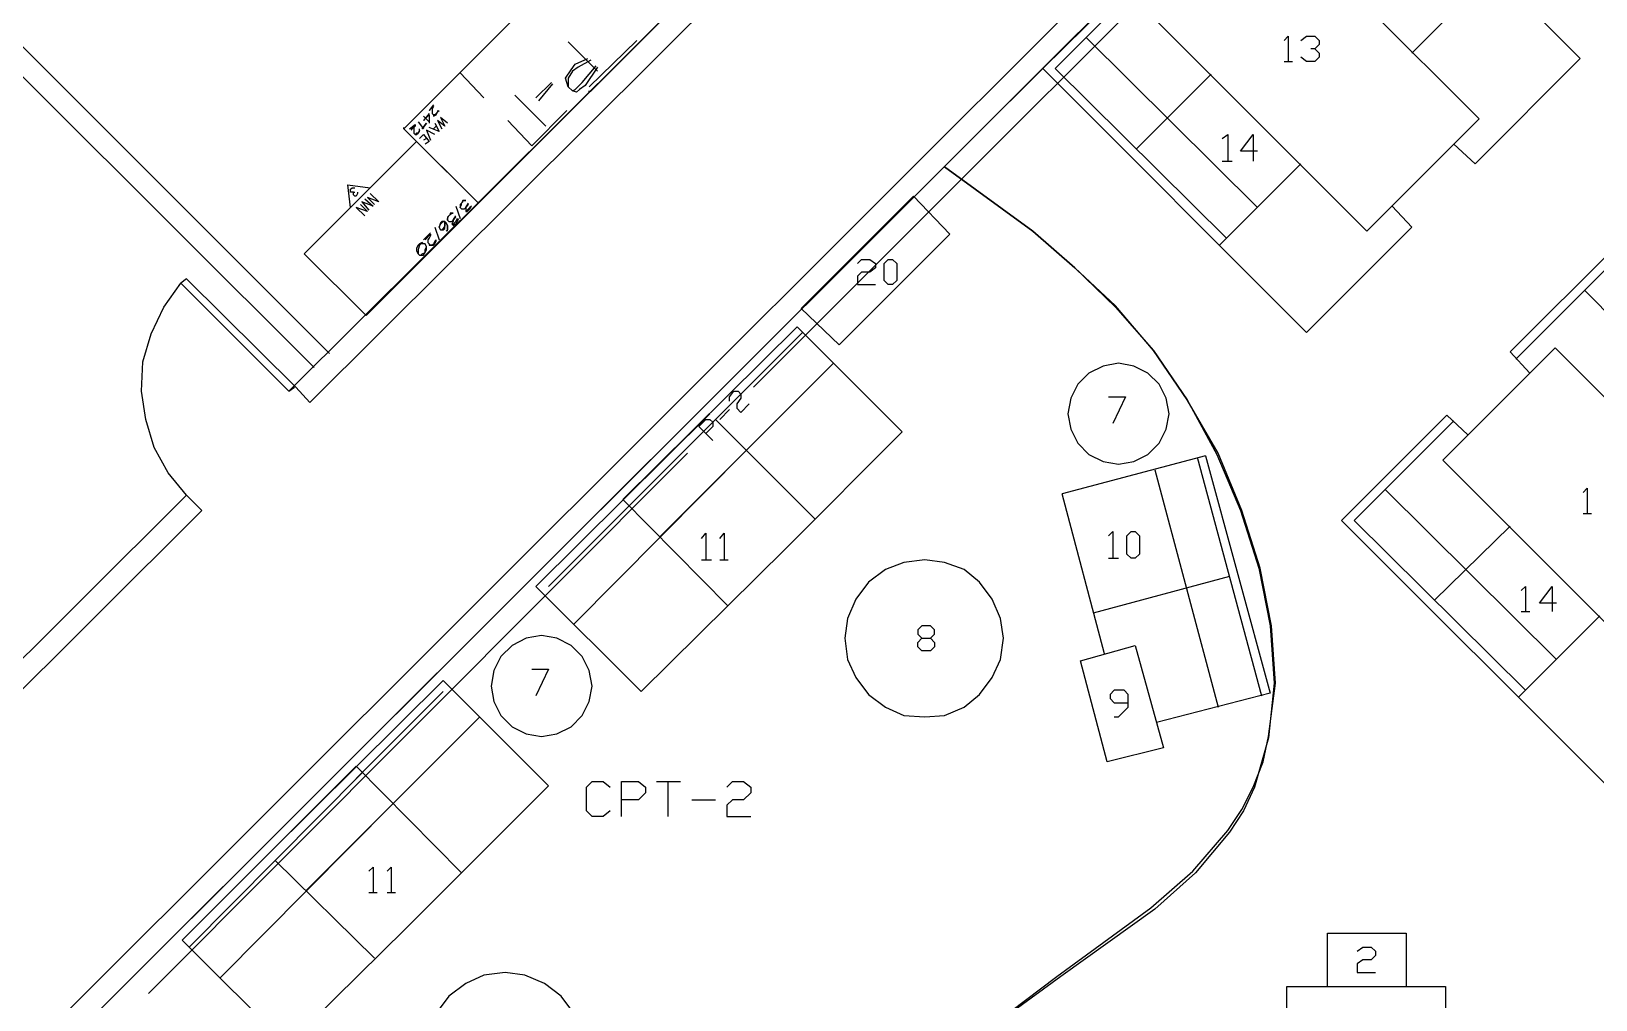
# Model space of a CAD drawing. Header units: feet. Extents: x -129 to 1418, y -45 to 813.
# Drawn here: x 693.4 to 1051.6, y 302.3 to 524.1 of the extents above; entities that cross this region are included whole.
import ezdxf

# ---------------------------------------------------------------- set-up
doc = ezdxf.new("R2010")
doc.units = ezdxf.units.FT
doc.layers.add('4TH_FLOOR_SQUARE_FOOTAGE', color=7, linetype='CONTINUOUS')

msp = doc.modelspace()

# ---------------------------------------------------------------- linework, layer by layer
at = {"layer": '4TH_FLOOR_SQUARE_FOOTAGE', "color": 7}
for points in [[(980.57, 578.25), (558.86, 157.18)], [(987.65, 578.25), (565.93, 157.18), (957.75, 548.36)], [(761.68, 450.32), (633.75, 578.25)], [(994.4, 578.25), (858.75, 442.61)], [(968.04, 549.32), (963.54, 553.82), (987.65, 578.25), (1048.07, 517.82), (1023.97, 493.71), (1019.15, 498.21)], [(758.15, 447.11), (630.22, 574.71)], [(778.72, 501.75), (829.82, 552.86)], [(1005, 484.07), (1009.5, 479.25), (985.4, 455.14), (924.97, 515.57), (949.4, 539.68), (953.9, 535.18)], [(967.07, 476.68), (927.86, 515.57), (950.68, 538.39)], [(1028.15, 537.75), (1009.5, 519.11)], [(846.86, 535.82), (752.36, 441.64)], [(852.32, 533.89), (757.18, 439.07)], [(846.86, 535.82), (795.75, 484.71)], [(816.32, 521.68), (823.07, 514.93)], [(832.07, 522), (821.15, 511.39)], [(974.15, 483.75), (934.93, 522.64)], [(980.25, 522), (981.22, 522.96), (981.22, 517.18)], [(984.11, 522), (985.4, 522.96), (987.32, 522.96), (988.29, 522), (988.29, 521.03), (987.32, 520.07), (986.36, 520.07)], [(987.32, 520.07), (988.29, 519.11), (988.29, 518.14), (987.32, 517.18), (985.4, 517.18), (984.11, 518.14)], [(823.07, 515.89), (820.18, 511.71), (818.9, 510.75), (818.25, 510.11), (817.29, 510.43), (816.32, 511.39), (815.68, 513.32), (816.97, 515.25), (817.93, 516.53), (820.82, 517.82)], [(821.47, 517.5), (818.57, 515.89), (817.29, 514.93), (816.32, 513.32), (816.32, 511.39)], [(817.29, 510.43), (817.93, 510.75), (819.54, 512.36), (822.75, 516.21)], [(980.25, 517.18), (982.18, 517.18)], [(797.04, 508.82), (791.57, 514.61)], [(812.47, 512.36), (808.93, 508.82)], [(946.5, 497.25), (963.54, 514.28)], [(804.11, 509.46), (811.18, 502.39)], [(809.57, 508.18), (812.79, 512.03)], [(821.15, 510.11), (821.15, 510.43)], [(784.5, 505.28), (783.22, 503.68), (784.5, 504.96), (784.5, 503.03)], [(785.47, 507.21), (784.5, 505.93), (785.47, 506.89), (785.15, 506.25), (785.15, 505.93), (785.15, 505.28), (785.47, 504.96), (785.47, 504.64), (786.11, 504.96), (786.43, 505.61), (786.75, 505.93)], [(786.43, 505.93), (786.43, 505.61), (786.11, 505.28), (785.79, 504.96), (785.47, 504.96)], [(816, 505.93), (807.97, 497.89)], [(778.72, 501.75), (778.72, 502.07)], [(795.75, 484.71), (778.72, 501.75)], [(780, 501.75), (781.29, 502.71), (780.32, 501.43)], [(781.29, 502.71), (781.29, 502.39), (780.97, 502.07), (780.97, 501.43), (780.97, 501.11), (780.97, 500.78), (781.29, 500.46), (781.61, 500.46), (781.93, 500.78), (782.25, 501.11), (782.25, 501.43), (782.25, 501.75)], [(781.93, 503.36), (783.22, 501.75)], [(784.5, 503.36), (783.22, 504.64)], [(785.79, 503.03), (786.75, 501.11), (784.5, 502.07)], [(786.11, 502.39), (785.47, 501.75)], [(788.68, 503.03), (787.07, 504.32), (788.04, 502.39), (786.43, 503.68), (787.4, 501.75)], [(807.97, 497.89), (802.5, 503.68)], [(782.25, 501.43), (781.93, 500.78), (781.61, 500.78), (781.29, 500.46), (780.97, 500.78)], [(783.22, 500.46), (782.25, 499.5)], [(783.22, 500.46), (784.5, 498.86), (783.54, 498.21)], [(783.86, 499.5), (783.22, 499.18)], [(785.79, 500.46), (783.86, 501.43), (784.82, 499.18)], [(966.11, 499.5), (967.4, 500.46), (967.4, 494.36)], [(974.15, 496.61), (970.29, 496.61), (973.18, 500.46), (973.18, 494.36)], [(902.47, 493.07), (922.72, 478.28), (932.36, 469.93), (941.68, 460.93), (950.36, 450.96), (958.07, 439.71), (964.82, 427.18), (970.29, 414.32), (974.47, 401.14), (977.04, 387.96), (978, 374.78), (976.72, 362.25), (973.5, 351), (970.93, 345.53), (967.72, 340.71), (960, 331.39), (950.68, 323.03), (929.15, 307.61), (907.61, 291.86)], [(917.57, 299.57), (928.18, 307.61), (949.72, 323.36), (959.36, 331.71), (967.4, 341.03), (970.61, 345.86), (973.18, 351), (975.43, 356.78), (976.72, 362.57), (978.32, 374.78), (977.36, 387.96), (974.79, 401.14), (970.61, 414.32), (965.15, 427.5), (958.07, 439.71), (950.36, 450.96), (941.68, 461.25), (932.36, 469.93), (922.72, 478.28), (902.47, 493.07)], [(965.47, 475.07), (984.11, 493.71)], [(966.11, 494.36), (968.36, 494.36)], [(766.5, 483.75), (765.86, 488.89), (771, 488.25)], [(767.15, 487.28), (766.5, 487.28), (766.5, 487.93), (766.82, 488.25), (767.47, 488.25)], [(768.11, 487.28), (768.11, 486.96), (767.79, 486.32), (767.47, 486.32), (767.15, 486.64), (767.15, 487.28), (767.47, 487.28)], [(768.75, 484.39), (770.36, 482.78), (767.79, 483.75), (769.72, 481.82)], [(769.72, 485.68), (771.65, 484.07), (769.07, 485.03), (770.68, 483.11)], [(771, 486.96), (772.93, 485.03), (770.36, 486), (771.97, 484.39)], [(790.61, 484.07), (791.57, 481.18)], [(792.86, 485.36), (792.54, 485.36), (792.22, 485.36), (791.9, 484.71), (791.57, 484.39), (791.57, 483.75), (791.9, 483.43), (792.22, 483.43), (792.54, 483.43), (792.86, 483.75), (793.5, 484.71)], [(791.57, 483.75), (791.9, 484.39), (791.9, 484.71), (792.22, 485.03), (792.22, 485.36), (792.54, 485.36), (792.86, 485.36)], [(793.5, 484.39), (792.86, 483.75), (792.86, 483.43), (792.86, 482.78), (793.18, 482.78), (793.5, 483.11), (793.82, 483.43), (794.15, 484.07), (793.82, 483.75), (793.18, 483.11), (793.18, 482.78), (792.86, 482.78)], [(795.75, 484.71), (795.75, 485.03)], [(788.68, 478.28), (788.68, 478.61), (788.68, 479.25), (788.68, 479.57), (788.36, 480.21), (788.04, 480.53), (787.72, 480.53), (787.4, 480.53), (787.07, 480.21), (786.75, 479.25), (787.07, 478.61), (787.4, 478.61), (787.72, 478.61), (788.04, 478.93), (788.04, 479.57), (788.04, 480.53), (788.04, 479.57), (787.72, 478.93), (787.4, 478.61)], [(787.07, 478.61), (786.75, 479.25), (787.07, 479.89), (787.72, 480.53), (788.04, 480.53)], [(788.36, 480.21), (788.68, 479.57), (788.68, 478.93), (788.68, 478.61), (788.36, 478.28)], [(789.97, 482.46), (789.65, 482.46), (789.32, 482.46), (789.32, 482.14), (789, 481.82), (788.68, 481.5), (788.68, 480.86), (789, 480.53), (789.32, 480.53), (789.65, 480.53), (789.97, 480.86), (790.61, 481.82)], [(788.68, 480.86), (788.68, 481.18), (789, 481.82), (789.32, 482.14), (789.65, 482.46), (789.97, 482.46)], [(790.61, 481.5), (789.97, 480.86), (789.97, 480.53), (789.65, 479.89), (789.97, 479.89), (789.97, 479.57), (790.29, 479.89), (790.61, 479.89), (790.93, 480.53), (791.25, 481.18)], [(790.93, 481.18), (790.61, 480.53), (790.29, 480.21), (789.97, 479.89)], [(784.82, 477.96), (783.22, 476.36)], [(783.54, 476.36), (784.82, 477.64), (784.82, 477.32), (784.5, 476.68), (784.18, 476.36), (784.18, 475.71), (784.5, 475.39), (784.5, 475.07), (784.82, 475.07), (785.47, 475.07), (785.79, 475.39), (786.11, 476.03), (786.11, 476.36), (785.79, 476.03), (785.47, 475.39), (785.15, 475.07), (784.82, 475.07), (784.5, 475.07)], [(785.79, 479.25), (786.75, 476.36)], [(985.4, 455.14), (1009.5, 479.25)], [(782.25, 472.82), (782.57, 472.82), (782.9, 473.14), (783.54, 473.46), (783.54, 474.11), (783.86, 474.75), (783.54, 475.39), (783.22, 475.39), (782.9, 475.71), (782.25, 475.39), (781.93, 475.07), (781.61, 474.43), (781.61, 473.78), (781.93, 473.14), (782.25, 472.82), (782.57, 472.82), (783.22, 472.82), (783.54, 473.46), (783.86, 474.11), (783.86, 474.75), (783.54, 475.39)], [(783.22, 475.39), (782.9, 475.39), (782.57, 475.39), (782.25, 475.07), (781.93, 474.11), (781.93, 473.78), (781.93, 473.14)], [(1036.5, 445.82), (1032, 450.64), (1056.11, 474.75), (1116.54, 414.32), (1092.11, 390.21), (1087.61, 394.71)], [(882.54, 470.89), (883.5, 471.86), (885.43, 471.86), (886.72, 470.89), (886.72, 469.93), (885.43, 468.96), (883.5, 468.96), (882.54, 468), (882.54, 466.07), (886.72, 466.07)], [(1095, 432.64), (1056.11, 471.86), (1033.29, 449.03)], [(728.9, 417.86), (724.72, 423), (721.5, 428.78), (719.57, 435.21), (718.61, 441.64), (718.93, 448.39), (720.86, 454.82), (723.75, 460.93), (727.61, 466.39)], [(753.97, 442.61), (728.9, 467.36), (727.61, 466.39), (752.36, 441.64)], [(1087.93, 425.57), (1049.04, 464.78)], [(770.04, 459), (770.04, 459.32)], [(828.86, 416.89), (868.72, 456.43), (892.82, 432.32), (866.15, 405.64)], [(830.15, 415.28), (870, 455.14)], [(837.22, 408.21), (877.07, 448.07)], [(752.36, 441.64), (753.65, 442.61)], [(753.97, 442.61), (757.18, 439.07)], [(853.29, 439.39), (853.29, 440.36), (854.25, 441.64), (855.22, 441.64), (855.86, 441), (855.86, 440.03), (854.9, 438.75), (854.9, 437.78), (855.86, 436.82), (857.79, 438.75)], [(851.04, 435.21), (853.29, 437.46)], [(940.07, 440.36), (943.93, 440.36), (941.04, 434.25)], [(848.79, 436.5), (808.93, 396.96), (833.04, 372.86), (866.15, 405.64)], [(849.43, 430.39), (846.22, 433.61), (847.82, 435.21), (848.79, 435.21), (849.43, 434.57), (849.43, 433.61), (847.82, 432)], [(850.07, 435.21), (872.9, 412.39)], [(1073.47, 380.57), (1077.97, 376.07), (1053.86, 351.64), (993.43, 412.07), (1017.54, 436.18), (1022.36, 431.68)], [(1035.54, 373.18), (996.32, 412.07), (1019.15, 434.89)], [(843.65, 427.5), (720.22, 303.75)], [(857.15, 428.14), (817.61, 388.28)], [(962.25, 426.86), (929.47, 418.18)], [(962.25, 426.86), (977.04, 372.53), (951, 365.78)], [(960.32, 426.53), (975.11, 371.89)], [(950.68, 423.64), (965.15, 369.32)], [(1042.61, 380.25), (1003.4, 419.14)], [(1048.72, 418.5), (1049.68, 419.46), (1049.68, 413.68)], [(728.9, 417.86), (632.15, 321.43)], [(728.9, 417.86), (732.43, 414.32)], [(831.75, 416.89), (811.82, 396.96)], [(828.86, 416.89), (852.97, 392.46)], [(939.11, 381.53), (929.47, 418.18)], [(732.43, 414.32), (635.68, 317.89)], [(1048.72, 413.68), (1050.65, 413.68)], [(846.86, 407.89), (847.82, 409.18), (847.82, 403.07)], [(851.04, 407.89), (852, 409.18), (852, 403.07)], [(940.07, 408.53), (941.04, 409.5), (941.04, 403.39)], [(1014.65, 393.75), (1032, 410.78)], [(846.86, 403.07), (849.11, 403.07)], [(851.04, 403.07), (852.97, 403.07)], [(940.07, 403.39), (942.32, 403.39)], [(967.72, 399.21), (936.54, 390.86)], [(1034.57, 396), (1035.54, 396.96), (1035.54, 391.18)], [(1042.61, 393.11), (1038.75, 393.11), (1041.65, 396.96), (1041.65, 391.18)], [(1034.57, 391.18), (1036.5, 391.18)], [(897.32, 382.18), (896.36, 383.14), (896.36, 384.11), (897.32, 385.07), (899.25, 385.07), (900.22, 386.03), (900.22, 387), (899.25, 387.96), (897.32, 387.96), (896.36, 387), (896.36, 386.03), (897.32, 385.07)], [(1033.93, 371.57), (1052.57, 390.21)], [(899.25, 385.07), (900.22, 384.11), (900.22, 383.14), (899.25, 382.18), (897.32, 382.18)], [(807.97, 378), (811.82, 378), (808.93, 371.89)], [(747.86, 335.89), (787.72, 375.43), (811.82, 351.32), (779.04, 318.53)], [(767.79, 352.93), (787.72, 372.86)], [(941.36, 367.07), (942.32, 367.07), (944.57, 369.32), (944.57, 372.21), (943.61, 373.18), (941.36, 373.18), (940.4, 372.21), (940.4, 371.25), (941.36, 370.28), (944.57, 370.28)], [(756.22, 327.21), (796.07, 367.07)], [(767.79, 355.82), (727.93, 315.96), (752.04, 291.86), (779.04, 318.53)], [(767.79, 355.82), (791.9, 331.39)], [(769.07, 354.21), (729.54, 314.36)], [(825.97, 345.53), (824.36, 344.25), (821.79, 344.25), (820.5, 345.53), (820.5, 351), (821.79, 352.28), (824.36, 352.28), (825.97, 351)], [(828.54, 344.25), (828.54, 352.28), (832.4, 352.28), (834, 351), (834, 349.71), (832.4, 348.11), (828.54, 348.11)], [(836.57, 352.28), (842.04, 352.28)], [(839.15, 352.28), (839.15, 344.25)], [(852.65, 351), (853.93, 352.28), (856.5, 352.28), (858.11, 351), (858.11, 349.71), (856.5, 348.11), (853.93, 348.11), (852.65, 346.82), (852.65, 344.25), (858.11, 344.25)], [(844.61, 348.11), (850.07, 348.11)], [(776.15, 347.14), (736.61, 307.28)], [(749.15, 334.28), (771.97, 311.78)], [(770.68, 331.71), (771.65, 332.68), (771.65, 326.89)], [(774.86, 331.71), (775.82, 332.68), (775.82, 326.89)], [(770.68, 326.89), (772.61, 326.89)], [(774.86, 326.89), (776.79, 326.89)], [(990.22, 305.36), (990.22, 317.57), (1008.22, 317.57), (1008.22, 305.36)], [(996.97, 313.39), (998.25, 314.36), (1000.18, 314.36), (1001.15, 313.39), (1001.15, 312.43), (1000.18, 311.46), (998.25, 311.46), (996.97, 310.5), (996.97, 308.57), (1001.15, 308.57)], [(817.61, 299.25), (814.72, 303.11), (810.86, 306), (806.36, 307.93), (801.86, 308.57), (797.04, 307.93), (792.86, 306), (789, 303.11), (786.11, 299.25)]]:
    msp.add_lwpolyline(points, dxfattribs=at)
for points in [[(1024.93, 504), (999.22, 478.28), (948.11, 529.39), (973.82, 555.11), (1024.93, 504), (1024.93, 504)], [(782.9, 501.75), (783.86, 503.03), (782.9, 501.75), (782.9, 501.75)], [(795.75, 484.71), (770.04, 459), (755.9, 473.14), (781.61, 498.86), (795.75, 484.71), (795.75, 484.71)], [(878.36, 452.25), (869.68, 460.61), (895.4, 486.32), (903.75, 477.64), (878.36, 452.25), (878.36, 452.25)], [(889.61, 466.07), (888.65, 467.03), (888.65, 470.89), (889.61, 471.86), (890.57, 471.86), (891.54, 470.89), (891.54, 467.03), (890.57, 466.07), (889.61, 466.07), (889.61, 466.07)], [(1093.4, 400.5), (1067.68, 374.78), (1016.57, 425.89), (1042.29, 451.61), (1093.4, 400.5), (1093.4, 400.5)], [(953.9, 436.5), (953.25, 440.03), (951.65, 443.25), (949.07, 445.82), (945.86, 447.43), (942.32, 448.07), (938.79, 447.43), (935.57, 445.82), (933, 443.25), (931.4, 440.03), (930.75, 436.5), (931.4, 432.96), (933, 429.75), (935.57, 427.18), (938.79, 425.57), (942.32, 424.93), (945.86, 425.57), (949.07, 427.18), (951.65, 429.75), (953.25, 432.96), (953.9, 436.5), (953.9, 436.5)], [(945.22, 403.39), (944.25, 404.36), (944.25, 408.53), (945.22, 409.5), (946.18, 409.5), (947.15, 408.53), (947.15, 404.36), (946.18, 403.39), (945.22, 403.39), (945.22, 403.39)], [(915.97, 385.07), (915.32, 389.57), (913.4, 394.07), (910.5, 397.93), (906.97, 400.82), (902.47, 402.43), (897.97, 403.07), (893.15, 402.43), (888.97, 400.82), (885.11, 397.93), (882.22, 394.07), (880.29, 389.57), (879.65, 385.07), (880.29, 380.25), (882.22, 376.07), (885.11, 372.21), (888.97, 369.32), (893.15, 367.39), (897.97, 367.07), (902.47, 367.39), (906.97, 369.32), (910.5, 372.21), (913.4, 376.07), (915.32, 380.25), (915.97, 385.07), (915.97, 385.07)], [(821.79, 374.14), (821.15, 377.68), (819.54, 380.89), (816.97, 383.46), (813.75, 385.07), (810.22, 385.71), (806.68, 385.07), (803.47, 383.46), (800.9, 380.89), (799.29, 377.68), (798.65, 374.14), (799.29, 370.61), (800.9, 367.39), (803.47, 364.82), (806.68, 363.21), (810.22, 362.57), (813.75, 363.21), (816.97, 364.82), (819.54, 367.39), (821.15, 370.61), (821.79, 374.14), (821.79, 374.14)], [(933.65, 379.93), (946.18, 383.46), (952.61, 360), (939.75, 356.78), (933.65, 379.93), (933.65, 379.93)], [(1017.22, 269.36), (980.9, 269.36), (980.9, 305.36), (1017.22, 305.36), (1017.22, 269.36), (1017.22, 269.36)]]:
    msp.add_lwpolyline(points, close=True, dxfattribs=at)

doc.saveas('drawing.dxf')
